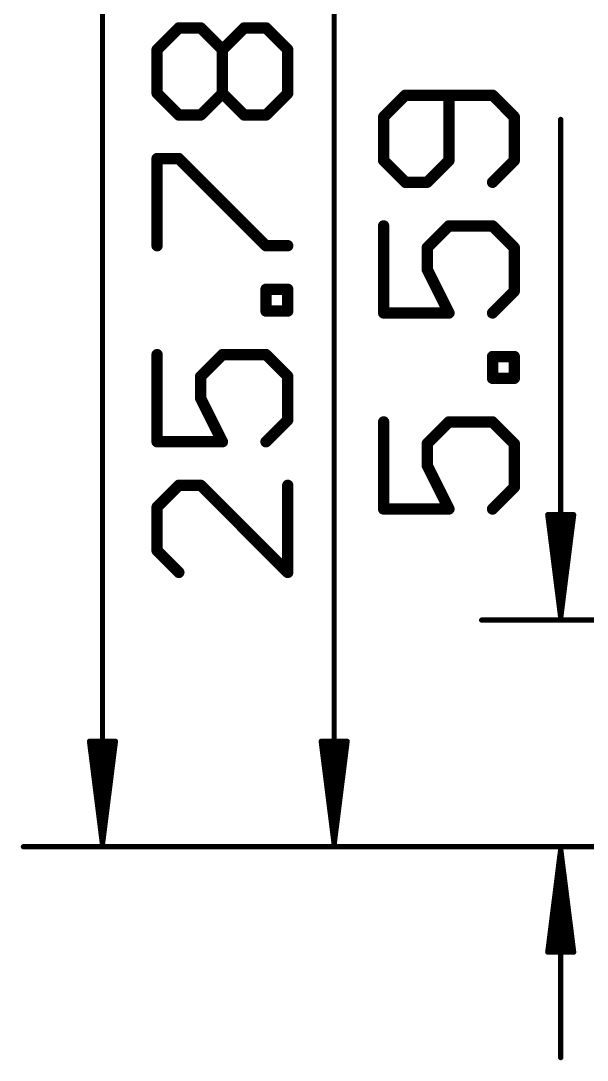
# Model space of a CAD drawing. Extents: x -18.7 to 68.6, y -5.3 to 63.6.
# Drawn here: x -16.24 to -2.27, y -5.27 to 20.37 of the extents above; entities that cross this region are included whole.
import ezdxf

# ---------------------------------------------------------------- set-up
doc = ezdxf.new("R2010")
doc.units = 0
doc.layers.add('47', color=253, linetype='CONTINUOUS')

msp = doc.modelspace()

# ---------------------------------------------------------------- linework, layer by layer
at = {"layer": '47'}
for points, const_width in [([(-14.224, 53.275), (-14.224, 0.065)], 0.13), ([(-8.509, 0.065), (-8.509, 25.716)], 0.13), ([(-12.8771, 19.6555), (-12.3398, 20.1928)], 0.2794), ([(-12.3398, 20.1928), (-11.8026, 20.1928)], 0.2794), ([(-11.8026, 20.1928), (-11.2654, 19.6555)], 0.2794), ([(-11.2654, 19.6555), (-10.7282, 20.1928)], 0.2794), ([(-10.7282, 20.1928), (-10.1909, 20.1928)], 0.2794), ([(-10.1909, 20.1928), (-9.6537, 19.6555)], 0.2794), ([(-12.8771, 18.5811), (-12.8771, 19.6555)], 0.2794), ([(-11.2654, 18.5811), (-11.2654, 19.6555)], 0.2794), ([(-9.6537, 19.6555), (-9.6537, 18.5811)], 0.2794), ([(-12.3398, 18.0439), (-12.8771, 18.5811)], 0.2794), ([(-11.2654, 18.5811), (-11.8026, 18.0439)], 0.2794), ([(-10.7282, 18.0439), (-11.2654, 18.5811)], 0.2794), ([(-9.6537, 18.5811), (-10.1909, 18.0439)], 0.2794), ([(-6.7518, 18.5335), (-7.2891, 17.9963)], 0.2794), ([(-4.6029, 18.5335), (-6.7518, 18.5335)], 0.2794), ([(-5.6774, 16.9218), (-5.6774, 18.5335)], 0.2794), ([(-4.0657, 17.9963), (-4.6029, 18.5335)], 0.2794), ([(-11.8026, 18.0439), (-12.3398, 18.0439)], 0.2794), ([(-10.1909, 18.0439), (-10.7282, 18.0439)], 0.2794), ([(-7.2891, 17.9963), (-7.2891, 16.9218)], 0.2794), ([(-4.0657, 16.9218), (-4.0657, 17.9963)], 0.2794), ([(-2.921, 5.653), (-2.921, 17.9351)], 0.13), ([(-12.8771, 14.8211), (-12.8771, 16.97)], 0.2794), ([(-12.8771, 16.97), (-12.3398, 16.97)], 0.2794), ([(-12.3398, 16.97), (-10.1909, 14.8211)], 0.2794), ([(-7.2891, 16.9218), (-6.7518, 16.3846)], 0.2794), ([(-6.2146, 16.3846), (-5.6774, 16.9218)], 0.2794), ([(-4.6029, 16.3846), (-4.0657, 16.9218)], 0.2794), ([(-6.7518, 16.3846), (-6.2146, 16.3846)], 0.2794), ([(-7.2891, 15.3107), (-7.2891, 13.1618)], 0.2794), ([(-6.2146, 14.7735), (-5.6774, 15.3107)], 0.2794), ([(-5.6774, 15.3107), (-4.6029, 15.3107)], 0.2794), ([(-4.6029, 15.3107), (-4.0657, 14.7735)], 0.2794), ([(-10.1909, 14.8211), (-9.6537, 14.8211)], 0.2794), ([(-6.2146, 14.2363), (-6.2146, 14.7735)], 0.2794), ([(-4.0657, 14.7735), (-4.0657, 13.6991)], 0.2794), ([(-5.6774, 13.1618), (-6.2146, 14.2363)], 0.2794), ([(-10.1909, 13.2097), (-10.1909, 13.747)], 0.2794), ([(-10.1909, 13.747), (-9.6537, 13.747)], 0.2794), ([(-9.6537, 13.747), (-9.6537, 13.2097)], 0.2794), ([(-4.0657, 13.6991), (-4.6029, 13.1618)], 0.2794), ([(-9.6537, 13.2097), (-10.1909, 13.2097)], 0.2794), ([(-7.2891, 13.1618), (-5.6774, 13.1618)], 0.2794), ([(-12.8771, 12.1359), (-12.8771, 9.987)], 0.2794), ([(-11.8026, 11.5987), (-11.2654, 12.1359)], 0.2794), ([(-11.2654, 12.1359), (-10.1909, 12.1359)], 0.2794), ([(-10.1909, 12.1359), (-9.6537, 11.5987)], 0.2794), ([(-4.6029, 11.5505), (-4.6029, 12.0877)], 0.2794), ([(-4.6029, 12.0877), (-4.0657, 12.0877)], 0.2794), ([(-4.0657, 12.0877), (-4.0657, 11.5505)], 0.2794), ([(-11.8026, 11.0614), (-11.8026, 11.5987)], 0.2794), ([(-9.6537, 11.5987), (-9.6537, 10.5242)], 0.2794), ([(-4.0657, 11.5505), (-4.6029, 11.5505)], 0.2794), ([(-11.2654, 9.987), (-11.8026, 11.0614)], 0.2794), ([(-9.6537, 10.5242), (-10.1909, 9.987)], 0.2794), ([(-7.2891, 10.4766), (-7.2891, 8.3277)], 0.2794), ([(-6.2146, 9.9394), (-5.6774, 10.4766)], 0.2794), ([(-5.6774, 10.4766), (-4.6029, 10.4766)], 0.2794), ([(-4.6029, 10.4766), (-4.0657, 9.9394)], 0.2794), ([(-12.8771, 9.987), (-11.2654, 9.987)], 0.2794), ([(-6.2146, 9.4022), (-6.2146, 9.9394)], 0.2794), ([(-4.0657, 9.9394), (-4.0657, 8.8649)], 0.2794), ([(-5.6774, 8.3277), (-6.2146, 9.4022)], 0.2794), ([(-12.3398, 8.9131), (-12.8771, 8.3759)], 0.2794), ([(-11.8026, 8.9131), (-12.3398, 8.9131)], 0.2794), ([(-9.6537, 6.7642), (-11.8026, 8.9131)], 0.2794), ([(-9.6537, 8.9131), (-9.6537, 6.7642)], 0.2794), ([(-4.0657, 8.8649), (-4.6029, 8.3277)], 0.2794), ([(-12.8771, 8.3759), (-12.8771, 7.3015)], 0.2794), ([(-7.2891, 8.3277), (-5.6774, 8.3277)], 0.2794), ([(-2.921, 5.653), (-3.2402, 8.188)], 0.13), ([(-3.2402, 8.188), (-2.6018, 8.188)], 0.13), ([(-2.921, 5.653), (-3.181, 8.188)], 0.13), ([(-2.921, 5.653), (-3.051, 8.188)], 0.13), ([(-2.6018, 8.188), (-2.921, 5.653)], 0.13), ([(-2.791, 8.188), (-2.921, 5.653)], 0.13), ([(-2.661, 8.188), (-2.921, 5.653)], 0.13), ([(-12.8771, 7.3015), (-12.3398, 6.7642)], 0.2794), ([(4.318, 5.588), (-4.871, 5.588)], 0.13), ([(-14.224, 0.065), (-14.5432, 2.6)], 0.13), ([(-14.5432, 2.6), (-13.9048, 2.6)], 0.13), ([(-14.224, 0.065), (-14.484, 2.6)], 0.13), ([(-14.224, 0.065), (-14.354, 2.6)], 0.13), ([(-13.9048, 2.6), (-14.224, 0.065)], 0.13), ([(-14.094, 2.6), (-14.224, 0.065)], 0.13), ([(-13.964, 2.6), (-14.224, 0.065)], 0.13), ([(-8.509, 0.065), (-8.8282, 2.6)], 0.13), ([(-8.8282, 2.6), (-8.1898, 2.6)], 0.13), ([(-8.509, 0.065), (-8.769, 2.6)], 0.13), ([(-8.509, 0.065), (-8.639, 2.6)], 0.13), ([(-8.1898, 2.6), (-8.509, 0.065)], 0.13), ([(-8.379, 2.6), (-8.509, 0.065)], 0.13), ([(-8.249, 2.6), (-8.509, 0.065)], 0.13), ([(16.383, 0), (-16.174, 0)], 0.13), ([(0, 0), (-10.459, 0)], 0.13), ([(0, 0), (-4.871, 0)], 0.13), ([(-2.921, -0.065), (-3.2402, -2.6)], 0.13), ([(-2.921, -0.065), (-3.181, -2.6)], 0.13), ([(-2.921, -0.065), (-3.051, -2.6)], 0.13), ([(-2.921, -0.065), (-2.921, -5.2)], 0.13), ([(-2.6018, -2.6), (-2.921, -0.065)], 0.13), ([(-2.791, -2.6), (-2.921, -0.065)], 0.13), ([(-2.661, -2.6), (-2.921, -0.065)], 0.13), ([(-3.2402, -2.6), (-2.6018, -2.6)], 0.13)]:
    msp.add_lwpolyline(points, dxfattribs=dict(at, const_width=const_width))
for points, const_width in [([(-12.3398, 20.2626, 1), (-12.3398, 20.1229)], 0.1397), ([(-12.2904, 20.1434, 1), (-12.3892, 20.2422)], 0.1397), ([(-11.7532, 20.2422, 1), (-11.852, 20.1434)], 0.1397), ([(-11.8026, 20.1229, 1), (-11.8026, 20.2626)], 0.1397), ([(-10.7282, 20.2626, 1), (-10.7282, 20.1229)], 0.1397), ([(-10.6788, 20.1434, 1), (-10.7775, 20.2422)], 0.1397), ([(-10.1415, 20.2422, 1), (-10.2403, 20.1434)], 0.1397), ([(-10.1909, 20.1229, 1), (-10.1909, 20.2626)], 0.1397), ([(-12.8072, 19.6555, 1), (-12.9469, 19.6555)], 0.1397), ([(-12.9264, 19.7049, 1), (-12.8277, 19.6062)], 0.1397), ([(-11.1955, 19.6555, 1), (-11.3352, 19.6555)], 0.1397), ([(-11.3148, 19.7049, 1), (-11.216, 19.6062)], 0.1397), ([(-11.3148, 19.6062, 1), (-11.216, 19.7049)], 0.1397), ([(-9.5838, 19.6555, 1), (-9.7236, 19.6555)], 0.1397), ([(-9.7031, 19.6062, 1), (-9.6043, 19.7049)], 0.1397), ([(-12.8277, 18.6305, 1), (-12.9264, 18.5317)], 0.1397), ([(-11.216, 18.6305, 1), (-11.3148, 18.5317)], 0.1397), ([(-11.216, 18.5317, 1), (-11.3148, 18.6305)], 0.1397), ([(-9.6043, 18.5317, 1), (-9.7031, 18.6305)], 0.1397), ([(-12.9469, 18.5811, 1), (-12.8072, 18.5811)], 0.1397), ([(-11.3352, 18.5811, 1), (-11.1955, 18.5811)], 0.1397), ([(-9.7236, 18.5811, 1), (-9.5838, 18.5811)], 0.1397), ([(-6.7518, 18.6033, 1), (-6.7518, 18.4636)], 0.1397), ([(-6.7024, 18.4841, 1), (-6.8012, 18.5829)], 0.1397), ([(-5.6075, 18.5335, 1), (-5.7472, 18.5335)], 0.1397), ([(-4.5535, 18.5829, 1), (-4.6523, 18.4841)], 0.1397), ([(-4.6029, 18.4636, 1), (-4.6029, 18.6033)], 0.1397), ([(-12.3398, 18.1137, 1), (-12.3398, 17.974)], 0.1397), ([(-12.3892, 17.9945, 1), (-12.2904, 18.0933)], 0.1397), ([(-11.852, 18.0933, 1), (-11.7532, 17.9945)], 0.1397), ([(-11.8026, 17.974, 1), (-11.8026, 18.1137)], 0.1397), ([(-10.7282, 18.1137, 1), (-10.7282, 17.974)], 0.1397), ([(-10.7775, 17.9945, 1), (-10.6788, 18.0933)], 0.1397), ([(-10.2403, 18.0933, 1), (-10.1415, 17.9945)], 0.1397), ([(-10.1909, 17.974, 1), (-10.1909, 18.1137)], 0.1397), ([(-7.2192, 17.9963, 1), (-7.3589, 17.9963)], 0.1397), ([(-7.3384, 18.0456, 1), (-7.2397, 17.9469)], 0.1397), ([(-3.9959, 17.9963, 1), (-4.1356, 17.9963)], 0.1397), ([(-4.1151, 17.9469, 1), (-4.0163, 18.0456)], 0.1397), ([(-2.8885, 17.9351, 1), (-2.9535, 17.9351)], 0.065), ([(-12.8072, 16.97, 1), (-12.9469, 16.97)], 0.1397), ([(-12.8771, 17.0399, 1), (-12.8771, 16.9002)], 0.1397), ([(-12.2904, 17.0194, 1), (-12.3892, 16.9206)], 0.1397), ([(-12.3398, 16.9002, 1), (-12.3398, 17.0399)], 0.1397), ([(-7.2397, 16.9712, 1), (-7.3384, 16.8724)], 0.1397), ([(-7.3589, 16.9218, 1), (-7.2192, 16.9218)], 0.1397), ([(-5.7472, 16.9218, 1), (-5.6075, 16.9218)], 0.1397), ([(-5.628, 16.8724, 1), (-5.7268, 16.9712)], 0.1397), ([(-4.1356, 16.9218, 1), (-3.9959, 16.9218)], 0.1397), ([(-4.0163, 16.8724, 1), (-4.1151, 16.9712)], 0.1397), ([(-6.7518, 16.4544, 1), (-6.7518, 16.3147)], 0.1397), ([(-6.8012, 16.3352, 1), (-6.7024, 16.434)], 0.1397), ([(-6.264, 16.434, 1), (-6.1652, 16.3352)], 0.1397), ([(-6.2146, 16.3147, 1), (-6.2146, 16.4544)], 0.1397), ([(-4.6523, 16.434, 1), (-4.5535, 16.3352)], 0.1397), ([(-7.2192, 15.3107, 1), (-7.3589, 15.3107)], 0.1397), ([(-5.6774, 15.3806, 1), (-5.6774, 15.2409)], 0.1397), ([(-5.628, 15.2613, 1), (-5.7268, 15.3601)], 0.1397), ([(-4.5535, 15.3601, 1), (-4.6523, 15.2613)], 0.1397), ([(-4.6029, 15.2409, 1), (-4.6029, 15.3806)], 0.1397), ([(-12.9469, 14.8211, 1), (-12.8072, 14.8211)], 0.1397), ([(-10.1909, 14.891, 1), (-10.1909, 14.7513)], 0.1397), ([(-10.2403, 14.7717, 1), (-10.1415, 14.8705)], 0.1397), ([(-9.6537, 14.7513, 1), (-9.6537, 14.891)], 0.1397), ([(-6.1448, 14.7735, 1), (-6.2845, 14.7735)], 0.1397), ([(-6.264, 14.8229, 1), (-6.1652, 14.7241)], 0.1397), ([(-3.9959, 14.7735, 1), (-4.1356, 14.7735)], 0.1397), ([(-4.1151, 14.7241, 1), (-4.0163, 14.8229)], 0.1397), ([(-6.1521, 14.2675, 1), (-6.2771, 14.205)], 0.1397), ([(-6.2845, 14.2363, 1), (-6.1448, 14.2363)], 0.1397), ([(-10.1211, 13.747, 1), (-10.2608, 13.747)], 0.1397), ([(-10.1909, 13.8168, 1), (-10.1909, 13.6771)], 0.1397), ([(-9.5838, 13.747, 1), (-9.7236, 13.747)], 0.1397), ([(-9.6537, 13.6771, 1), (-9.6537, 13.8168)], 0.1397), ([(-4.1356, 13.6991, 1), (-3.9959, 13.6991)], 0.1397), ([(-4.0163, 13.6497, 1), (-4.1151, 13.7484)], 0.1397), ([(-10.1909, 13.2796, 1), (-10.1909, 13.1399)], 0.1397), ([(-9.6537, 13.1399, 1), (-9.6537, 13.2796)], 0.1397), ([(-10.2608, 13.2097, 1), (-10.1211, 13.2097)], 0.1397), ([(-9.7236, 13.2097, 1), (-9.5838, 13.2097)], 0.1397), ([(-7.2891, 13.2317, 1), (-7.2891, 13.092)], 0.1397), ([(-7.3589, 13.1618, 1), (-7.2192, 13.1618)], 0.1397), ([(-5.7399, 13.1306, 1), (-5.6149, 13.1931)], 0.1397), ([(-5.6774, 13.092, 1), (-5.6774, 13.2317)], 0.1397), ([(-4.6523, 13.2112, 1), (-4.5535, 13.1124)], 0.1397), ([(-12.8072, 12.1359, 1), (-12.9469, 12.1359)], 0.1397), ([(-11.2654, 12.2057, 1), (-11.2654, 12.066)], 0.1397), ([(-11.216, 12.0865, 1), (-11.3148, 12.1853)], 0.1397), ([(-10.1415, 12.1853, 1), (-10.2403, 12.0865)], 0.1397), ([(-10.1909, 12.066, 1), (-10.1909, 12.2057)], 0.1397), ([(-4.5331, 12.0877, 1), (-4.6728, 12.0877)], 0.1397), ([(-4.6029, 12.1575, 1), (-4.6029, 12.0178)], 0.1397), ([(-3.9959, 12.0877, 1), (-4.1356, 12.0877)], 0.1397), ([(-4.0657, 12.0178, 1), (-4.0657, 12.1575)], 0.1397), ([(-11.7328, 11.5987, 1), (-11.8725, 11.5987)], 0.1397), ([(-11.852, 11.6481, 1), (-11.7532, 11.5493)], 0.1397), ([(-9.5838, 11.5987, 1), (-9.7236, 11.5987)], 0.1397), ([(-9.7031, 11.5493, 1), (-9.6043, 11.6481)], 0.1397), ([(-4.6029, 11.6203, 1), (-4.6029, 11.4806)], 0.1397), ([(-4.6728, 11.5505, 1), (-4.5331, 11.5505)], 0.1397), ([(-4.1356, 11.5505, 1), (-3.9959, 11.5505)], 0.1397), ([(-4.0657, 11.4806, 1), (-4.0657, 11.6203)], 0.1397), ([(-11.8725, 11.0614, 1), (-11.7328, 11.0614)], 0.1397), ([(-11.7401, 11.0927, 1), (-11.8651, 11.0302)], 0.1397), ([(-9.7236, 10.5242, 1), (-9.5838, 10.5242)], 0.1397), ([(-9.6043, 10.4748, 1), (-9.7031, 10.5736)], 0.1397), ([(-7.2192, 10.4766, 1), (-7.3589, 10.4766)], 0.1397), ([(-5.6774, 10.5465, 1), (-5.6774, 10.4068)], 0.1397), ([(-5.628, 10.4272, 1), (-5.7268, 10.526)], 0.1397), ([(-4.5535, 10.526, 1), (-4.6523, 10.4272)], 0.1397), ([(-4.6029, 10.4068, 1), (-4.6029, 10.5465)], 0.1397), ([(-12.8771, 10.0568, 1), (-12.8771, 9.9171)], 0.1397), ([(-12.9469, 9.987, 1), (-12.8072, 9.987)], 0.1397), ([(-11.3279, 9.9558, 1), (-11.2029, 10.0182)], 0.1397), ([(-11.2654, 9.9171, 1), (-11.2654, 10.0568)], 0.1397), ([(-10.2403, 10.0364, 1), (-10.1415, 9.9376)], 0.1397), ([(-6.1448, 9.9394, 1), (-6.2845, 9.9394)], 0.1397), ([(-6.264, 9.9888, 1), (-6.1652, 9.89)], 0.1397), ([(-3.9959, 9.9394, 1), (-4.1356, 9.9394)], 0.1397), ([(-4.1151, 9.89, 1), (-4.0163, 9.9888)], 0.1397), ([(-6.1521, 9.4334, 1), (-6.2771, 9.3709)], 0.1397), ([(-6.2845, 9.4022, 1), (-6.1448, 9.4022)], 0.1397), ([(-12.3398, 8.983, 1), (-12.3398, 8.8433)], 0.1397), ([(-12.2904, 8.8637, 1), (-12.3892, 8.9625)], 0.1397), ([(-11.7532, 8.9625, 1), (-11.852, 8.8637)], 0.1397), ([(-11.8026, 8.8433, 1), (-11.8026, 8.983)], 0.1397), ([(-9.5838, 8.9131, 1), (-9.7236, 8.9131)], 0.1397), ([(-4.0163, 8.8155, 1), (-4.1151, 8.9143)], 0.1397), ([(-4.1356, 8.8649, 1), (-3.9959, 8.8649)], 0.1397), ([(-12.8072, 8.3759, 1), (-12.9469, 8.3759)], 0.1397), ([(-12.9264, 8.4253, 1), (-12.8277, 8.3265)], 0.1397), ([(-7.2891, 8.3976, 1), (-7.2891, 8.2578)], 0.1397), ([(-5.6774, 8.2578, 1), (-5.6774, 8.3976)], 0.1397), ([(-7.3589, 8.3277, 1), (-7.2192, 8.3277)], 0.1397), ([(-5.7399, 8.2965, 1), (-5.6149, 8.3589)], 0.1397), ([(-4.6523, 8.3771, 1), (-4.5535, 8.2783)], 0.1397), ([(-3.208, 8.1921, 1), (-3.2725, 8.1839)], 0.065), ([(-3.2402, 8.2205, 1), (-3.2402, 8.1555)], 0.065), ([(-3.1487, 8.1913, 1), (-3.2133, 8.1847)], 0.065), ([(-3.0185, 8.1897, 1), (-3.0835, 8.1863)], 0.065), ([(-2.7585, 8.1863, 1), (-2.8235, 8.1897)], 0.065), ([(-2.6287, 8.1847, 1), (-2.6933, 8.1913)], 0.065), ([(-2.5695, 8.1839, 1), (-2.634, 8.1921)], 0.065), ([(-2.6018, 8.1555, 1), (-2.6018, 8.2205)], 0.065), ([(-12.8277, 7.3509, 1), (-12.9264, 7.2521)], 0.1397), ([(-12.9469, 7.3015, 1), (-12.8072, 7.3015)], 0.1397), ([(-12.3892, 6.7148, 1), (-12.2904, 6.8136)], 0.1397), ([(-9.7236, 6.7642, 1), (-9.5838, 6.7642)], 0.1397), ([(-9.7031, 6.7148, 1), (-9.6043, 6.8136)], 0.1397), ([(-4.871, 5.6205, 1), (-4.871, 5.5555)], 0.065), ([(-2.9532, 5.6571, 1), (-2.8888, 5.6489)], 0.065), ([(-2.9533, 5.6563, 1), (-2.8887, 5.6497)], 0.065), ([(-2.9535, 5.6513, 1), (-2.8885, 5.6547)], 0.065), ([(-2.9535, 5.6547, 1), (-2.8885, 5.6513)], 0.065), ([(-2.9535, 5.653, 1), (-2.8885, 5.653)], 0.065), ([(-2.9533, 5.6497, 1), (-2.8887, 5.6563)], 0.065), ([(-2.9532, 5.6489, 1), (-2.8888, 5.6571)], 0.065), ([(-14.511, 2.6041, 1), (-14.5755, 2.5959)], 0.065), ([(-14.5432, 2.6325, 1), (-14.5432, 2.5675)], 0.065), ([(-14.4517, 2.6033, 1), (-14.5163, 2.5967)], 0.065), ([(-14.3215, 2.6017, 1), (-14.3865, 2.5983)], 0.065), ([(-14.0615, 2.5983, 1), (-14.1265, 2.6017)], 0.065), ([(-13.9317, 2.5967, 1), (-13.9963, 2.6033)], 0.065), ([(-13.8725, 2.5959, 1), (-13.937, 2.6041)], 0.065), ([(-13.9048, 2.5675, 1), (-13.9048, 2.6325)], 0.065), ([(-8.796, 2.6041, 1), (-8.8605, 2.5959)], 0.065), ([(-8.8282, 2.6325, 1), (-8.8282, 2.5675)], 0.065), ([(-8.7367, 2.6033, 1), (-8.8013, 2.5967)], 0.065), ([(-8.6065, 2.6017, 1), (-8.6715, 2.5983)], 0.065), ([(-8.3465, 2.5983, 1), (-8.4115, 2.6017)], 0.065), ([(-8.2167, 2.5967, 1), (-8.2813, 2.6033)], 0.065), ([(-8.1575, 2.5959, 1), (-8.222, 2.6041)], 0.065), ([(-8.1898, 2.5675, 1), (-8.1898, 2.6325)], 0.065), ([(-16.174, 0.0325, 1), (-16.174, -0.0325)], 0.065), ([(-14.2562, 0.0691, 1), (-14.1918, 0.0609)], 0.065), ([(-14.2563, 0.0683, 1), (-14.1917, 0.0617)], 0.065), ([(-14.2565, 0.0633, 1), (-14.1915, 0.0667)], 0.065), ([(-14.2565, 0.0667, 1), (-14.1915, 0.0633)], 0.065), ([(-14.2565, 0.065, 1), (-14.1915, 0.065)], 0.065), ([(-14.2563, 0.0617, 1), (-14.1917, 0.0683)], 0.065), ([(-14.2562, 0.0609, 1), (-14.1918, 0.0691)], 0.065), ([(-10.459, 0.0325, 1), (-10.459, -0.0325)], 0.065), ([(-8.5412, 0.0691, 1), (-8.4768, 0.0609)], 0.065), ([(-8.5413, 0.0683, 1), (-8.4767, 0.0617)], 0.065), ([(-8.5415, 0.0633, 1), (-8.4765, 0.0667)], 0.065), ([(-8.5415, 0.0667, 1), (-8.4765, 0.0633)], 0.065), ([(-8.5415, 0.065, 1), (-8.4765, 0.065)], 0.065), ([(-8.5413, 0.0617, 1), (-8.4767, 0.0683)], 0.065), ([(-8.5412, 0.0609, 1), (-8.4768, 0.0691)], 0.065), ([(-4.871, 0.0325, 1), (-4.871, -0.0325)], 0.065), ([(-2.8885, -0.0667, 1), (-2.9535, -0.0633)], 0.065), ([(-2.8885, -0.0633, 1), (-2.9535, -0.0667)], 0.065), ([(-2.8885, -0.065, 1), (-2.9535, -0.065)], 0.065), ([(-2.8888, -0.0609, 1), (-2.9532, -0.0691)], 0.065), ([(-2.8887, -0.0617, 1), (-2.9533, -0.0683)], 0.065), ([(-2.8887, -0.0683, 1), (-2.9533, -0.0617)], 0.065), ([(-2.8888, -0.0691, 1), (-2.9532, -0.0609)], 0.065), ([(-3.2402, -2.5675, 1), (-3.2402, -2.6325)], 0.065), ([(-2.6018, -2.6325, 1), (-2.6018, -2.5675)], 0.065), ([(-3.2725, -2.5959, 1), (-3.208, -2.6041)], 0.065), ([(-3.2133, -2.5967, 1), (-3.1487, -2.6033)], 0.065), ([(-3.0835, -2.5983, 1), (-3.0185, -2.6017)], 0.065), ([(-2.8235, -2.6017, 1), (-2.7585, -2.5983)], 0.065), ([(-2.6933, -2.6033, 1), (-2.6287, -2.5967)], 0.065), ([(-2.634, -2.6041, 1), (-2.5695, -2.5959)], 0.065), ([(-2.9535, -5.2, 1), (-2.8885, -5.2)], 0.065)]:
    msp.add_lwpolyline(points, format="xyb", dxfattribs=dict(at, const_width=const_width))

doc.saveas('drawing.dxf')
